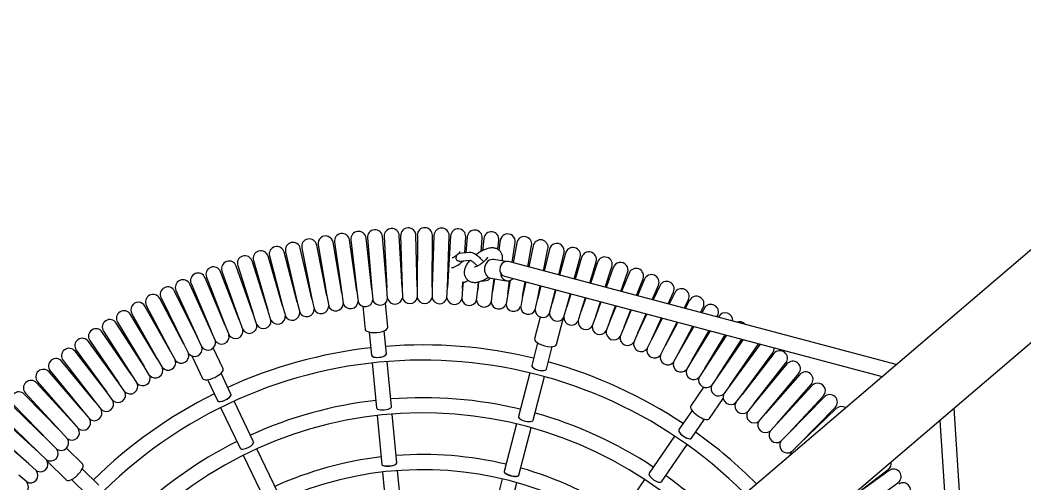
# Model space of a CAD drawing. Header units: millimetres. Extents: x 246416442 to 246896683, y 7418963194 to 7419503218.
# Drawn here: x 246851447 to 246852508, y 7419443092 to 7419443582 of the extents above; entities that cross this region are included whole.
import ezdxf
from ezdxf.lldxf.tags import DXFTag

# ---------------------------------------------------------------- set-up
doc = ezdxf.new("R2010")
doc.units = ezdxf.units.MM
doc.linetypes.add('DASHED2', pattern=[9.525, 6.35, -3.175])
for name, color, linetype in [('L-EDGE-CONCRETE', 1, 'CONCRETE_EDGE_SHORT'), ('L-Hatch Boundary', 1, 'Continuous'), ('L-ST-SHADE-SAIL', 5, 'DASHED2'), ('L-X-E-PLAY', 9, 'Continuous')]:
    doc.layers.add(name, color=color, linetype=linetype)
doc.layers.add('L-SUB-SOIL DRAINAGE', color=170, linetype='SUBSOIL', lineweight=20)
doc.styles.get("Standard").update_dxf_attribs({"font": 'arial.ttf'})
doc.linetypes.add('CONCRETE_EDGE_SHORT', pattern='A,0.5,-0.2,["CE",Standard,S=0.1,R=0,X=-0.05,Y=-0.05],-0.2', length=0.9)
tags = doc.linetypes.add('SUBSOIL', pattern='A,12.7,-5.08,["SSD",Standard,S=2.54,R=0,X=-2.54,Y=-1.27],-6.35', length=24.13).pattern_tags.tags
tags[6] = DXFTag(74, 10)

# ---------------------------------------------------------------- blocks, each defined once
blk = doc.blocks.new('Bird Nest Swing - Moduplay')
at = {"layer": 'L-X-E-PLAY', "lineweight": 25}
for p, q in [((40.8838, 32.7936), (40.8838, 35.2132)), ((40.9588, 35.2098), (40.9588, 32.7902)), ((41.3087, 34.4457), (40.9588, 34.7072)), ((40.8838, 34.6906), (40.5355, 34.4496)), ((40.9588, 34.6873), (41.2991, 34.4329)), ((40.5446, 34.4364), (40.8838, 34.6712)), ((40.8336, 34.5522), (40.8243, 34.606)), ((40.8258, 34.6062), (40.8336, 34.5522)), ((40.8495, 34.5545), (40.8417, 34.6085)), ((40.8432, 34.6087), (40.8495, 34.5545)), ((40.8654, 34.5563), (40.8591, 34.6106)), ((40.8607, 34.6107), (40.8654, 34.5563)), ((40.8813, 34.5577), (40.8766, 34.6121)), ((40.8782, 34.6122), (40.8813, 34.5577)), ((40.9596, 34.5578), (40.9626, 34.6123)), ((40.9642, 34.6122), (40.9596, 34.5578)), ((40.9756, 34.5565), (40.9801, 34.6109)), ((40.7866, 34.5426), (40.7729, 34.5945)), ((40.7743, 34.5954), (40.7866, 34.5426)), ((40.8022, 34.5462), (40.7898, 34.5994)), ((40.7913, 34.5998), (40.8022, 34.5462)), ((40.8179, 34.5494), (40.807, 34.603)), ((40.8085, 34.6032), (40.8179, 34.5494)), ((40.7711, 34.5385), (40.7577, 34.5839)), ((40.7589, 34.5848), (40.7711, 34.5385)), ((40.7078, 34.5689), (40.7056, 34.5745)), ((40.7071, 34.575), (40.709, 34.5697)), ((40.7226, 34.5791), (40.7221, 34.5804)), ((40.7236, 34.5809), (40.7239, 34.58)), ((40.7558, 34.534), (40.7428, 34.5736)), ((40.7439, 34.5744), (40.7558, 34.534)), ((40.6745, 34.5618), (40.6798, 34.5495)), ((40.6932, 34.5588), (40.6893, 34.568)), ((40.6907, 34.5686), (40.6943, 34.5595)), ((40.7406, 34.529), (40.7282, 34.5635)), ((40.7291, 34.5641), (40.7406, 34.529)), ((40.6645, 34.5389), (40.6572, 34.5538)), ((40.6586, 34.5545), (40.6654, 34.5395)), ((40.6788, 34.5488), (40.6731, 34.5612)), ((40.7255, 34.5236), (40.7138, 34.5535)), ((40.7146, 34.5541), (40.7255, 34.5236)), ((40.8354, 34.5413), (40.8336, 34.5522)), ((40.8495, 34.5545), (40.8509, 34.5436)), ((40.8665, 34.5454), (40.8654, 34.5563)), ((40.8813, 34.5577), (40.8821, 34.5467)), ((40.6504, 34.5291), (40.6414, 34.546)), ((40.6428, 34.5467), (40.6512, 34.5297)), ((40.7106, 34.5178), (40.6996, 34.5437)), ((40.7003, 34.5442), (40.7106, 34.5178)), ((40.7866, 34.5426), (40.7893, 34.532)), ((40.8045, 34.5355), (40.8022, 34.5462)), ((40.8179, 34.5494), (40.8199, 34.5387)), ((40.612, 34.5298), (40.6231, 34.5102)), ((40.6363, 34.5194), (40.6259, 34.5377)), ((40.6273, 34.5385), (40.6371, 34.5199)), ((40.6959, 34.5115), (40.6856, 34.534)), ((40.6862, 34.5344), (40.6959, 34.5115)), ((40.7558, 34.534), (40.7591, 34.5235)), ((40.7711, 34.5385), (40.7741, 34.528)), ((40.6085, 34.5001), (40.5956, 34.5199)), ((40.597, 34.5207), (40.6092, 34.5006)), ((40.6224, 34.5097), (40.6106, 34.529)), ((40.6814, 34.5048), (40.6717, 34.5244)), ((40.6722, 34.5248), (40.6814, 34.5048)), ((40.7294, 34.5133), (40.7255, 34.5236)), ((40.7406, 34.529), (40.7441, 34.5186)), ((40.77, 34.5202), (40.7761, 34.4972)), ((40.7993, 34.5034), (40.7926, 34.5283)), ((40.5946, 34.4905), (40.5809, 34.5103)), ((40.5822, 34.5112), (40.5953, 34.491)), ((40.667, 34.4977), (40.6579, 34.5149)), ((40.6584, 34.5152), (40.667, 34.4977)), ((40.7003, 34.5015), (40.6959, 34.5115)), ((40.7148, 34.5076), (40.7106, 34.5178)), ((40.5807, 34.4809), (40.5664, 34.5004)), ((40.5677, 34.5013), (40.5814, 34.4814)), ((40.6529, 34.4902), (40.6443, 34.5054)), ((40.6447, 34.5057), (40.6529, 34.4902)), ((40.6814, 34.5048), (40.6861, 34.4949)), ((40.8027, 34.4755), (40.7963, 34.4992)), ((40.5668, 34.4713), (40.5523, 34.49)), ((40.5535, 34.4909), (40.5675, 34.4718)), ((40.639, 34.4823), (40.6307, 34.496)), ((40.6311, 34.4963), (40.639, 34.4823)), ((40.6529, 34.4902), (40.6582, 34.4806)), ((40.667, 34.4977), (40.672, 34.488)), ((40.7809, 34.495), (40.7872, 34.4713)), ((40.5529, 34.4616), (40.5384, 34.4792)), ((40.5396, 34.4802), (40.5536, 34.4622)), ((40.6119, 34.4654), (40.6036, 34.4773)), ((40.604, 34.4775), (40.6119, 34.4654)), ((40.6253, 34.474), (40.6171, 34.4867)), ((40.6175, 34.4869), (40.6253, 34.474)), ((40.639, 34.4823), (40.6445, 34.4729)), ((40.5389, 34.4519), (40.5249, 34.468)), ((40.5261, 34.469), (40.5397, 34.4525)), ((40.5987, 34.4563), (40.5901, 34.468)), ((40.5905, 34.4682), (40.5987, 34.4563)), ((40.6311, 34.4648), (40.6253, 34.474)), ((40.8171, 34.4217), (40.8048, 34.4676)), ((40.5182, 34.4494), (40.5116, 34.4564)), ((40.5128, 34.4575), (40.5196, 34.4498)), ((40.5858, 34.4468), (40.5766, 34.4586)), ((40.577, 34.4589), (40.5858, 34.4468)), ((40.605, 34.4473), (40.5987, 34.4563)), ((40.6179, 34.4562), (40.6119, 34.4654)), ((40.6351, 34.4314), (40.6182, 34.4555)), ((40.7893, 34.4634), (40.8017, 34.4175)), ((40.4999, 34.4456), (40.5088, 34.436)), ((40.5337, 34.4476), (40.5237, 34.4392)), ((40.5731, 34.437), (40.5631, 34.4492)), ((40.5635, 34.4495), (40.5731, 34.437)), ((40.5924, 34.4381), (40.5858, 34.4468)), ((40.5085, 34.4346), (40.4988, 34.4445)), ((40.5366, 34.424), (40.5496, 34.4349)), ((40.5608, 34.4269), (40.5515, 34.4375)), ((40.5517, 34.4379), (40.5608, 34.4269)), ((40.5731, 34.437), (40.58, 34.4285)), ((40.6018, 34.4371), (40.6154, 34.4176)), ((40.4985, 34.4203), (40.4862, 34.4322)), ((40.4873, 34.4333), (40.4992, 34.4212)), ((40.5013, 34.4243), (40.4953, 34.4156)), ((40.5487, 34.4163), (40.5394, 34.4264)), ((40.5397, 34.4266), (40.5487, 34.4163)), ((40.5608, 34.4269), (40.5679, 34.4185)), ((40.6478, 34.4063), (40.6337, 34.4264)), ((40.5144, 34.3828), (40.4741, 34.4195)), ((40.4751, 34.4207), (40.5144, 34.3828)), ((40.5019, 34.4111), (40.5077, 34.4196)), ((40.5323, 34.4143), (40.5353, 34.4186)), ((40.5561, 34.4082), (40.5487, 34.4163)), ((40.6206, 34.4172), (40.6347, 34.3971)), ((40.5037, 34.3709), (40.4622, 34.4065)), ((40.4633, 34.4077), (40.5037, 34.3709)), ((40.537, 34.4055), (40.5311, 34.4115)), ((40.5312, 34.4117), (40.537, 34.4055)), ((40.5445, 34.3975), (40.537, 34.4055)), ((40.8037, 34.4096), (40.8171, 34.3594)), ((40.4932, 34.3588), (40.4508, 34.3932)), ((40.4518, 34.3944), (40.4932, 34.3588)), ((40.5255, 34.3943), (40.5205, 34.3991)), ((40.5208, 34.3991), (40.5255, 34.3943)), ((40.5255, 34.3943), (40.5333, 34.3866)), ((40.6798, 34.3607), (40.6525, 34.3996)), ((40.5224, 34.3753), (40.5144, 34.3828)), ((40.6394, 34.3905), (40.6667, 34.3515)), ((40.4832, 34.3464), (40.4398, 34.3795)), ((40.4407, 34.3807), (40.4832, 34.3464)), ((40.5037, 34.3709), (40.5119, 34.3637)), ((40.4735, 34.3336), (40.4291, 34.3655)), ((40.4301, 34.3668), (40.4735, 34.3336)), ((40.4641, 34.3207), (40.4189, 34.3513)), ((40.4198, 34.3525), (40.4641, 34.3207)), ((40.4932, 34.3588), (40.5017, 34.3518)), ((40.7142, 34.3114), (40.6844, 34.3539)), ((40.4832, 34.3464), (40.4918, 34.3396)), ((40.6713, 34.3447), (40.7011, 34.3022)), ((40.4552, 34.3074), (40.4091, 34.3367)), ((40.4099, 34.338), (40.4552, 34.3074)), ((40.4823, 34.3271), (40.4735, 34.3336)), ((40.4466, 34.2939), (40.3997, 34.3219)), ((40.4005, 34.3232), (40.4466, 34.2939)), ((40.4641, 34.3207), (40.4731, 34.3144)), ((40.5054, 34.3076), (40.4844, 34.3223)), ((40.3915, 34.3081), (40.4384, 34.2802)), ((40.4552, 34.3074), (40.4643, 34.3014)), ((40.4384, 34.2802), (40.3907, 34.3068)), ((40.4716, 34.302), (40.4916, 34.2879)), ((40.5259, 34.2884), (40.5058, 34.3024)), ((40.7486, 34.2622), (40.7188, 34.3048)), ((40.4306, 34.2662), (40.3821, 34.2914)), ((40.3829, 34.2928), (40.4306, 34.2662)), ((40.4466, 34.2939), (40.4466, 34.2939)), ((40.4466, 34.2939), (40.4559, 34.2881)), ((40.4967, 34.2893), (40.5167, 34.2753)), ((40.7057, 34.2956), (40.7355, 34.2531)), ((40.4232, 34.252), (40.374, 34.2758)), ((40.3748, 34.2772), (40.4232, 34.252)), ((40.4384, 34.2802), (40.4479, 34.2747)), ((40.5716, 34.2564), (40.5326, 34.2837)), ((40.4306, 34.2662), (40.4402, 34.261)), ((40.5234, 34.2706), (40.5624, 34.2433)), ((40.4162, 34.2376), (40.3664, 34.26)), ((40.3671, 34.2614), (40.4162, 34.2376)), ((40.4097, 34.223), (40.3592, 34.244)), ((40.3598, 34.2454), (40.4097, 34.223)), ((40.4232, 34.252), (40.433, 34.2471)), ((40.6207, 34.2219), (40.5782, 34.2517)), ((40.4162, 34.2376), (40.4262, 34.233)), ((40.569, 34.2386), (40.6116, 34.2088)), ((40.4035, 34.2082), (40.3525, 34.2277)), ((40.3531, 34.2292), (40.4035, 34.2082)), ((40.4197, 34.2186), (40.4097, 34.223)), ((40.3468, 34.2128), (40.3978, 34.1933)), ((40.6699, 34.1875), (40.6274, 34.2172)), ((40.3978, 34.1933), (40.3462, 34.2113)), ((40.4137, 34.2042), (40.4035, 34.2082)), ((40.6182, 34.2041), (40.6607, 34.1744)), ((40.3925, 34.1782), (40.3405, 34.1947)), ((40.341, 34.1962), (40.3925, 34.1782)), ((40.3978, 34.1933), (40.4081, 34.1895)), ((40.3877, 34.1629), (40.3352, 34.178)), ((40.3356, 34.1795), (40.3877, 34.1629)), ((40.3925, 34.1782), (40.4029, 34.1747)), ((40.3833, 34.1475), (40.3303, 34.1611)), ((40.3308, 34.1626), (40.3833, 34.1475)), ((40.3982, 34.1598), (40.3877, 34.1629)), ((40.4259, 34.1469), (40.4025, 34.1532)), ((40.3793, 34.132), (40.326, 34.1441)), ((40.3264, 34.1456), (40.3793, 34.132)), ((40.3938, 34.1447), (40.3833, 34.1475)), ((40.4517, 34.1358), (40.428, 34.1422)), ((40.3758, 34.1164), (40.3222, 34.1269)), ((40.3225, 34.1284), (40.3758, 34.1164)), ((40.3793, 34.132), (40.39, 34.1295)), ((40.3943, 34.1305), (40.4197, 34.1237)), ((40.4239, 34.1267), (40.4476, 34.1204)), ((40.5055, 34.1214), (40.4596, 34.1337)), ((40.3758, 34.1164), (40.3865, 34.1142)), ((40.4554, 34.1183), (40.5014, 34.106)), ((40.5635, 34.1058), (40.5134, 34.1192)), ((40.3727, 34.1007), (40.3188, 34.1097)), ((40.3191, 34.1112), (40.3727, 34.1007)), ((40.3727, 34.1007), (40.3835, 34.0988)), ((40.5092, 34.1038), (40.5594, 34.0904)), ((40.3701, 34.0849), (40.316, 34.0923)), ((40.3162, 34.0939), (40.3701, 34.0849)), ((40.3809, 34.0833), (40.3701, 34.0849)), ((40.3679, 34.0691), (40.3136, 34.0749)), ((40.3138, 34.0765), (40.3679, 34.0691)), ((40.3679, 34.0691), (40.3788, 34.0678)), ((40.3662, 34.0532), (40.3118, 34.0575)), ((40.3119, 34.059), (40.3662, 34.0532)), ((40.3771, 34.0522), (40.3662, 34.0532)), ((40.365, 34.0372), (40.3104, 34.0399)), ((40.3105, 34.0415), (40.365, 34.0372)), ((40.3759, 34.0365), (40.365, 34.0372)), ((40.3096, 34.024), (40.3642, 34.0213)), ((40.3642, 34.0213), (40.3096, 34.0224)), ((40.3642, 34.0213), (40.3751, 34.0209)), ((40.3092, 34.0064), (40.3638, 34.0053)), ((40.3639, 34.0053), (40.3092, 34.0048)), ((40.3638, 34.0053), (40.3748, 34.0052)), ((40.3094, 33.9888), (40.364, 33.9893)), ((40.364, 33.9893), (40.3094, 33.9873)), ((40.364, 33.9893), (40.3749, 33.9895)), ((40.31, 33.9713), (40.3646, 33.9733)), ((40.3646, 33.9733), (40.3101, 33.9697)), ((40.3646, 33.9733), (40.3755, 33.9738)), ((40.4061, 33.9687), (40.3824, 33.9666)), ((40.3111, 33.9537), (40.3656, 33.9573)), ((40.3656, 33.9573), (40.3112, 33.9522)), ((40.3765, 33.9582), (40.3656, 33.9573)), ((40.4342, 33.9671), (40.4097, 33.965)), ((40.4111, 33.9491), (40.4356, 33.9512)), ((40.3127, 33.9362), (40.3671, 33.9414)), ((40.3671, 33.9414), (40.3129, 33.9347)), ((40.378, 33.9426), (40.3671, 33.9414)), ((40.3796, 33.9423), (40.4082, 33.9448)), ((40.3149, 33.9188), (40.3691, 33.9255)), ((40.3691, 33.9255), (40.3151, 33.9173)), ((40.3799, 33.927), (40.3691, 33.9255)), ((40.3823, 33.9115), (40.3715, 33.9097))]:
    blk.add_line(p, q, dxfattribs=at)
for centre, radius, start, end in [((40.8337, 34.6074), 0.008, 8.223, 188.223), ((40.8512, 34.6096), 0.008, 6.5785, 186.5785), ((40.8686, 34.6114), 0.008, 4.9338, 184.9338), ((40.8862, 34.6127), 0.008, 107.3517, 183.2893), ((40.9546, 34.6128), 0.008, 356.8784, 58.5524), ((40.9721, 34.6116), 0.008, 355.2339, 175.2339), ((40.9896, 34.6098), 0.008, 353.5892, 173.5892), ((40.782, 34.5976), 0.008, 13.1568, 53.369), ((40.7991, 34.6014), 0.008, 11.5123, 191.5123), ((40.8164, 34.6046), 0.008, 9.8676, 189.8676), ((40.748, 34.5886), 0.008, 90.4674, 158.9024), ((40.7146, 34.5777), 0.008, 19.7352, 199.7352), ((40.7312, 34.5834), 0.008, 44.454, 198.0906), ((40.6819, 34.5649), 0.008, 23.0245, 203.0245), ((40.6982, 34.5716), 0.008, 21.3798, 201.3798), ((40.6658, 34.5578), 0.008, 24.669, 204.669), ((40.65, 34.5503), 0.008, 26.3136, 206.3136), ((40.619, 34.5338), 0.008, 29.6028, 209.6028), ((40.6344, 34.5422), 0.008, 27.9582, 207.9582), ((40.8274, 34.5416), 0.008, 201.2361, 358.5043), ((40.8429, 34.544), 0.008, 199.5866, 356.864), ((40.8585, 34.5461), 0.008, 197.9375, 355.228), ((40.8741, 34.5476), 0.008, 196.2844, 353.5748), ((40.8898, 34.5488), 0.008, 194.6483, 220.7775), ((40.6038, 34.5249), 0.008, 31.2475, 211.2475), ((40.7813, 34.5315), 0.008, 206.155, 3.4223), ((40.7965, 34.5353), 0.008, 204.5362, 1.7826), ((40.8119, 34.5386), 0.008, 202.8867, 0.1439), ((40.5889, 34.5156), 0.008, 32.892, 212.892), ((40.7511, 34.5226), 0.008, 209.4624, 6.7394), ((40.7661, 34.5272), 0.008, 207.7973, 5.0925), ((40.5743, 34.5058), 0.008, 34.5367, 214.5367), ((40.7215, 34.512), 0.008, 212.7313, 10.0292), ((40.7362, 34.5175), 0.008, 211.0859, 8.3635), ((40.56, 34.4956), 0.008, 36.1812, 216.1812), ((40.6926, 34.4997), 0.008, 216.0473, 13.3076), ((40.7069, 34.506), 0.008, 214.386, 11.673), ((40.546, 34.4851), 0.008, 37.8258, 217.8258), ((40.6644, 34.4857), 0.008, 219.3231, 16.5889), ((40.6784, 34.4929), 0.008, 217.6831, 14.9355), ((40.9213, 34.0017), 0.4962, 94.334, 104.0679), ((40.9213, 34.0017), 0.4802, 94.4787, 265.5213), ((40.5322, 34.4741), 0.008, 39.4704, 219.4704), ((40.9213, 34.0017), 0.4962, 105.9154, 124.0667), ((40.6506, 34.4781), 0.008, 220.9589, 18.2381), ((40.5188, 34.4627), 0.008, 41.115, 221.115), ((40.637, 34.4702), 0.008, 222.6267, 19.8915), ((40.5058, 34.451), 0.008, 42.7597, 222.7597), ((40.6106, 34.4531), 0.008, 225.912, 23.181), ((40.6237, 34.4618), 0.008, 224.2478, 21.513), ((40.493, 34.4389), 0.008, 44.4042, 224.4042), ((40.5978, 34.444), 0.008, 227.561, 24.806), ((40.4807, 34.4264), 0.008, 46.0489, 226.0489), ((40.5852, 34.4345), 0.008, 229.2045, 26.4464), ((40.9213, 34.0017), 0.4405, 94.8835, 103.947), ((40.9213, 34.0017), 0.4245, 95.0681, 264.9319), ((40.5729, 34.4247), 0.008, 230.8227, 28.0919), ((40.9213, 34.0017), 0.4405, 106.0282, 123.9453), ((40.4687, 34.4136), 0.008, 47.6934, 227.6934), ((40.5609, 34.4145), 0.008, 232.4721, 29.7629), ((40.457, 34.4004), 0.008, 49.338, 229.338), ((40.9213, 34.0017), 0.4962, 125.9142, 144.0667), ((40.5492, 34.404), 0.008, 234.1381, 31.4027), ((40.4458, 34.387), 0.008, 50.9827, 230.9827), ((40.5378, 34.3932), 0.008, 235.758, 33.026), ((40.4349, 34.3732), 0.008, 52.6272, 232.6272), ((40.5268, 34.382), 0.008, 237.4007, 34.6953), ((40.516, 34.3705), 0.008, 239.0499, 36.3416), ((40.4245, 34.359), 0.008, 54.2719, 234.2719), ((40.5056, 34.3587), 0.008, 240.7076, 37.9817), ((40.9213, 34.0017), 0.3645, 95.9051, 264.0949), ((40.9213, 34.0017), 0.3805, 106.2047, 123.7953), ((40.4144, 34.3446), 0.008, 55.9164, 235.9164), ((40.4955, 34.3467), 0.008, 242.3352, 39.6132), ((40.9213, 34.0017), 0.4405, 126.0265, 143.9453), ((40.4858, 34.3343), 0.008, 243.9833, 41.2748), ((40.4048, 34.3299), 0.008, 57.561, 237.561), ((40.3956, 34.315), 0.008, 59.2057, 239.2057), ((40.4764, 34.3217), 0.008, 245.6289, 42.9158), ((40.3868, 34.2998), 0.008, 60.8502, 240.8502), ((40.4674, 34.3088), 0.008, 247.2774, 44.5595), ((40.9213, 34.0017), 0.3805, 126.2047, 143.7953), ((40.4588, 34.2956), 0.008, 248.9318, 46.2003), ((40.3784, 34.2843), 0.008, 62.4949, 242.4949), ((40.4505, 34.2822), 0.008, 250.5588, 47.835), ((40.3706, 34.2686), 0.008, 64.1394, 244.1394), ((40.9213, 34.0017), 0.4962, 145.9142, 164.0678), ((40.4427, 34.2686), 0.008, 252.2013, 49.4972), ((40.3631, 34.2527), 0.008, 65.7841, 245.7841), ((40.4352, 34.2548), 0.008, 253.8693, 51.1438), ((40.3562, 34.2366), 0.008, 67.4286, 247.4286), ((40.4282, 34.2407), 0.008, 255.5015, 52.7652), ((40.9213, 34.0017), 0.4405, 146.0265, 163.947), ((40.4215, 34.2264), 0.008, 257.1396, 54.4222), ((40.3496, 34.2203), 0.008, 69.0732, 249.0732), ((40.3436, 34.2038), 0.008, 70.7179, 250.7179), ((40.4152, 34.212), 0.008, 258.7795, 56.0731), ((40.9213, 34.0017), 0.3805, 146.2047, 163.7953), ((40.4094, 34.1974), 0.008, 260.4388, 57.7225), ((40.338, 34.1871), 0.008, 72.3624, 252.3624), ((40.404, 34.1826), 0.008, 262.0727, 59.3524), ((40.333, 34.1703), 0.008, 74.0071, 254.0071), ((40.399, 34.1677), 0.008, 263.7183, 61.0077), ((40.3284, 34.1533), 0.008, 75.6516, 255.6516), ((40.3945, 34.1527), 0.008, 265.3802, 62.6513), ((40.3243, 34.1363), 0.008, 77.2962, 257.2962), ((40.3904, 34.1375), 0.008, 267.0053, 64.2787), ((40.3206, 34.1191), 0.008, 78.9409, 258.9409), ((40.3867, 34.1222), 0.008, 268.6478, 65.9428), ((40.9213, 34.0017), 0.4962, 165.9153, 184.07), ((40.3175, 34.1018), 0.008, 80.5854, 260.5854), ((40.3834, 34.1068), 0.008, 270.2925, 67.5893), ((40.9213, 34.0017), 0.4405, 166.0282, 183.9502), ((40.3807, 34.0913), 0.008, 271.9355, 69.2339), ((40.3149, 34.0844), 0.008, 82.2301, 262.2301), ((40.3128, 34.067), 0.008, 83.8746, 263.8746), ((40.3783, 34.0758), 0.008, 273.5818, 70.88), ((40.3764, 34.0601), 0.008, 275.2281, 72.523), ((40.3111, 34.0495), 0.008, 85.5193, 265.5193), ((40.3749, 34.0445), 0.008, 276.8945, 74.166), ((40.31, 34.0319), 0.008, 87.1638, 267.1638), ((40.3739, 34.0288), 0.008, 278.5155, 75.7888), ((40.3094, 34.0144), 0.008, 88.8084, 268.8084), ((40.3734, 34.0131), 0.008, 280.1639, 77.4569), ((40.3093, 33.9968), 0.008, 90.4531, 270.4531), ((40.3733, 33.9973), 0.008, 281.8094, 79.0977), ((40.3736, 33.9816), 0.008, 283.4479, 80.7415), ((40.3097, 33.9793), 0.008, 92.0976, 272.0976), ((40.3106, 33.9617), 0.008, 93.7423, 273.7423), ((40.3744, 33.9659), 0.008, 285.095, 82.3922), ((40.3757, 33.9502), 0.008, 286.7398, 84.0342), ((40.3774, 33.9346), 0.008, 288.3969, 85.6786), ((40.3795, 33.919), 0.008, 290.0446, 87.3108), ((40.3821, 33.9035), 0.008, 291.6825, 88.9524)]:
    blk.add_arc(centre, radius, start, end, dxfattribs=at)
for centre, major_axis, ratio, start_param, end_param in [((40.7877, 34.5003), (0.0116, 0.0031), 0.372396, 3.141593, 6.283185), ((40.795, 34.4734), (0.00773, 0.00207), 0.372396, 3.141593, 6.283185), ((40.795, 34.4734), (-0.00773, -0.00207), 0.372396, 0, 3.141593), ((40.5986, 34.4625), (0.00983, 0.00689), 0.37204, -4.419431, -4.395844), ((40.5986, 34.4625), (0.00655, 0.00459), 0.37204, -4.262482, -4.231142), ((40.54, 34.443), (-0.00455, 0.00658), 0.885122, 0, 3.141593), ((40.5301, 34.4316), (0.00644, -0.00765), 0.822891, 3.141593, 6.283185), ((40.5432, 34.4426), (-0.00644, 0.00765), 0.822891, 1.792236, 4.007625), ((40.6253, 34.4245), (-0.00983, -0.00689), 0.37204, 0, 3.141593), ((40.4938, 34.4122), (-0.00021, -0.005), 0.192118, 0, 3.141593), ((40.5016, 34.4119), (-0.0005, -0.012), 0.192118, 0, 1.766141), ((40.8094, 34.4196), (0.00773, 0.00207), 0.372396, 3.141593, 6.283185), ((40.5213, 34.4111), (0.0005, 0.012), 0.192118, 3.141593, 4.116207), ((40.6413, 34.4017), (-0.00655, -0.00459), 0.37204, 0, 3.141593), ((40.6413, 34.4017), (0.00655, 0.00459), 0.37204, 3.141593, 6.283185), ((40.6732, 34.3561), (-0.00655, -0.00459), 0.37204, 0, 3.141593), ((40.4605, 34.3244), (0.00688, 0.00983), 0.371661, -4.642006, -4.619035), ((40.4605, 34.3244), (0.00459, 0.00656), 0.371661, -4.604233, -4.575033), ((40.4985, 34.2978), (-0.00688, -0.00983), 0.371661, 0, 3.141593), ((40.7076, 34.3068), (-0.00655, -0.00459), 0.331502, 0, 3.141593), ((40.7076, 34.3068), (0.00655, 0.00459), 0.288982, 3.141593, 6.283185), ((40.5213, 34.2818), (-0.00459, -0.00656), 0.371661, 0, 3.141593), ((40.5213, 34.2818), (0.00459, 0.00656), 0.371661, 3.141593, 6.283185), ((40.567, 34.2499), (-0.00459, -0.00656), 0.371661, 0, 3.141593), ((40.6161, 34.2153), (-0.00459, -0.00655), 0.331502, 0, 3.141593), ((40.6161, 34.2153), (0.00459, 0.00655), 0.288982, 3.141593, 6.283185), ((40.3779, 34.1473), (-0.0031, -0.0116), 0.371305, 4.563388, 4.586388), ((40.3779, 34.1473), (-0.00207, -0.00773), 0.371305, 4.491261, 4.520652), ((40.4228, 34.1353), (0.0031, 0.0116), 0.371305, 3.141593, 6.283185), ((40.4497, 34.1281), (0.00207, 0.00773), 0.371305, 3.141593, 6.283185), ((40.4497, 34.1281), (-0.00207, -0.00773), 0.371305, 0, 3.141593), ((40.5035, 34.1137), (0.00207, 0.00773), 0.371305, 3.141593, 6.283185), ((40.4071, 33.9567), (0.001, -0.012), 0.371015, 0, 3.141593), ((40.3609, 33.9527), (-0.001, 0.012), 0.371015, 1.194759, 1.218471), ((40.3609, 33.9527), (-0.0007, 0.00797), 0.371015, 0.992912, 1.025179), ((40.3609, 33.9527), (-0.001, 0.012), 0.371015, 2.976643, 3.098669), ((40.3609, 33.9527), (-0.001, 0.012), 0.371015, 3.21061, 3.311328)]:
    blk.add_ellipse(centre, major_axis=major_axis, ratio=ratio, start_param=start_param, end_param=end_param, dxfattribs=at)
for points, knots in [([(40.5306, 34.445), (40.5305, 34.4451), (40.5301, 34.4457), (40.5292, 34.4467), (40.5279, 34.4479), (40.5266, 34.4488), (40.5251, 34.4494), (40.5235, 34.4498), (40.522, 34.45), (40.5204, 34.4499), (40.5189, 34.4496), (40.5174, 34.4491), (40.516, 34.4483), (40.5147, 34.4474), (40.5135, 34.4462), (40.5123, 34.4447), (40.5113, 34.443), (40.5104, 34.4411), (40.5096, 34.4391), (40.509, 34.437), (40.5085, 34.4349), (40.5081, 34.4327), (40.5078, 34.4304), (40.5077, 34.4289), (40.5077, 34.4281), (40.5077, 34.4281)], [0, 0, 0, 0, 0.0104571, 0.0597057, 0.10502, 0.1477469, 0.1888471, 0.2289323, 0.2684376, 0.3077195, 0.3471299, 0.3870947, 0.4281769, 0.4711886, 0.5172815, 0.567772, 0.6229871, 0.6804445, 0.7369143, 0.7914614, 0.8443845, 0.8961648, 0.9472218, 0.9978944, 1, 1, 1, 1]), ([(40.5175, 34.4359), (40.5175, 34.4359), (40.5175, 34.4358), (40.5179, 34.435), (40.5184, 34.4326), (40.5187, 34.4292), (40.5185, 34.4253), (40.518, 34.4218), (40.5172, 34.4194), (40.5167, 34.4185), (40.5167, 34.4184), (40.5167, 34.4184)], [0, 0, 0, 0, 0.019978, 0.136667, 0.270792, 0.417564, 0.56889, 0.71719, 0.854534, 0.975117, 1, 1, 1, 1]), ([(40.5186, 34.4295), (40.5175, 34.4295), (40.5148, 34.4294), (40.5108, 34.4289), (40.5068, 34.428), (40.5036, 34.4266), (40.502, 34.4253), (40.5013, 34.4243)], [0, 0, 0, 0, 0.150694, 0.355378, 0.568293, 0.801246, 1, 1, 1, 1]), ([(40.4953, 34.4156), (40.4952, 34.4155), (40.4951, 34.4153), (40.4949, 34.4147), (40.4948, 34.4142), (40.4948, 34.4137)], [0, 0, 0, 0, 0.314703, 0.314703, 1, 1, 1, 1]), ([(40.4948, 34.4137), (40.4948, 34.4131), (40.4949, 34.4126), (40.4953, 34.4115), (40.4955, 34.411), (40.4961, 34.4102), (40.4965, 34.4098), (40.4973, 34.4093), (40.4978, 34.4091), (40.4986, 34.4091), (40.4989, 34.4091), (40.4995, 34.4092), (40.4997, 34.4093), (40.5005, 34.4097), (40.5009, 34.41), (40.5015, 34.4106), (40.5017, 34.4108), (40.5019, 34.4111)], [0, 0, 0, 0, 0.152887, 0.152887, 0.305774, 0.305774, 0.458661, 0.458661, 0.611548, 0.611548, 0.6879915, 0.6879915, 0.764435, 0.764435, 0.9173219, 0.9173219, 1, 1, 1, 1]), ([(40.5077, 34.4195), (40.5077, 34.4195), (40.5077, 34.4195), (40.5078, 34.4196), (40.5081, 34.4198), (40.5088, 34.4201), (40.5096, 34.4203), (40.5107, 34.4206), (40.5119, 34.4209), (40.5133, 34.4211), (40.5149, 34.4213), (40.5164, 34.4214), (40.5174, 34.4214), (40.5178, 34.4215)], [0, 0, 0, 0, 0.018622, 0.097678, 0.183191, 0.275456, 0.373608, 0.476364, 0.582492, 0.690982, 0.801058, 0.912122, 1, 1, 1, 1]), ([(40.508, 34.4197), (40.508, 34.419), (40.5083, 34.4175), (40.5087, 34.4155), (40.5094, 34.4134), (40.5102, 34.4114), (40.5111, 34.4096), (40.5122, 34.4081), (40.5135, 34.4068), (40.5148, 34.4057), (40.5162, 34.4049), (40.5177, 34.4044), (40.5193, 34.404), (40.5208, 34.404), (40.5224, 34.4041), (40.5239, 34.4045), (40.5253, 34.4052), (40.5267, 34.406), (40.528, 34.4071), (40.5292, 34.4083), (40.5303, 34.4099), (40.5313, 34.4117), (40.5321, 34.4136), (40.5328, 34.4157), (40.5334, 34.4178), (40.5339, 34.42), (40.5341, 34.4216), (40.5342, 34.4225), (40.5343, 34.4227)], [0, 0, 0, 0, 0.041068, 0.085599, 0.131848, 0.179427, 0.22586, 0.268491, 0.307256, 0.343278, 0.377539, 0.410687, 0.443153, 0.475265, 0.507304, 0.539572, 0.572449, 0.606465, 0.642394, 0.681269, 0.724014, 0.770096, 0.816866, 0.86231, 0.906227, 0.948977, 0.990939, 1, 1, 1, 1]), ([(40.5353, 34.4186), (40.5358, 34.4194), (40.5365, 34.4209), (40.5363, 34.4227), (40.536, 34.4235), (40.536, 34.4235)], [0, 0, 0, 0, 0.512173, 0.997726, 1, 1, 1, 1])]:
    blk.add_open_spline(points, degree=3, knots=knots, dxfattribs=at)

msp = doc.modelspace()

# ---------------------------------------------------------------- linework, layer by layer
at = {"layer": 'L-EDGE-CONCRETE', "ltscale": 25, "flags": 128}
msp.add_lwpolyline([(246848611.4, 7419437764.3, 200, 200, -0.123633), (246848419.4, 7419434283.2, 200, 200, 0.388271), (246853799.3, 7419438442.8, 200, 200, -0.519902), (246847741.3, 7419445155.5, 200, 200, -0.236833), (246843497.8, 7419445010, 200, 200, -0.098065), (246843427.2, 7419442466.4, 200, 200, -0.135373), (246846549.7, 7419441107.2, 200, 200, -0.155485), (246848594, 7419437775.9, 0, 0, 0)], format="xyseb", dxfattribs=at)
at = {"layer": 'L-Hatch Boundary', "ltscale": 0.1}
msp.add_arc((246853119.2, 7419443907.2), 5506.5, 166.7974, 308.2764, dxfattribs=at)
at = {"layer": 'L-ST-SHADE-SAIL', "ltscale": 0.5, "const_width": 100, "flags": 128}
msp.add_lwpolyline([(246859558.4, 7419444257.7, -0.009804), (246850603.8, 7419449269.6, -0.241023), (246847202.1, 7419444392.7, -0.235128), (246853154.9, 7419437677.9, -0.27209), (246859558.4, 7419444257.7, 24.185164)], format="xyb", dxfattribs=at)
at = {"layer": 'L-SUB-SOIL DRAINAGE', "ltscale": 0.75, "flags": 128}
msp.add_lwpolyline([(246847130, 7419444362.6, 0.448469), (246853357.2, 7419437905.4, -0.324879), (246848823.3, 7419434569.5, 0.430259), (246843979.5, 7419442670.9, 0.058905), (246844081.6, 7419444281.4)], format="xyb", close=True, dxfattribs=at)

# ---------------------------------------------------------------- block references
at = {"layer": 'L-X-E-PLAY', "xscale": 999.9999999999994, "yscale": 999.9999999999994, "zscale": 999.9999999999994, "rotation": 310.4639740679995}
msp.add_blockref('Bird Nest Swing - Moduplay', (246799447, 7419451810), dxfattribs=at)

doc.saveas('drawing.dxf')
